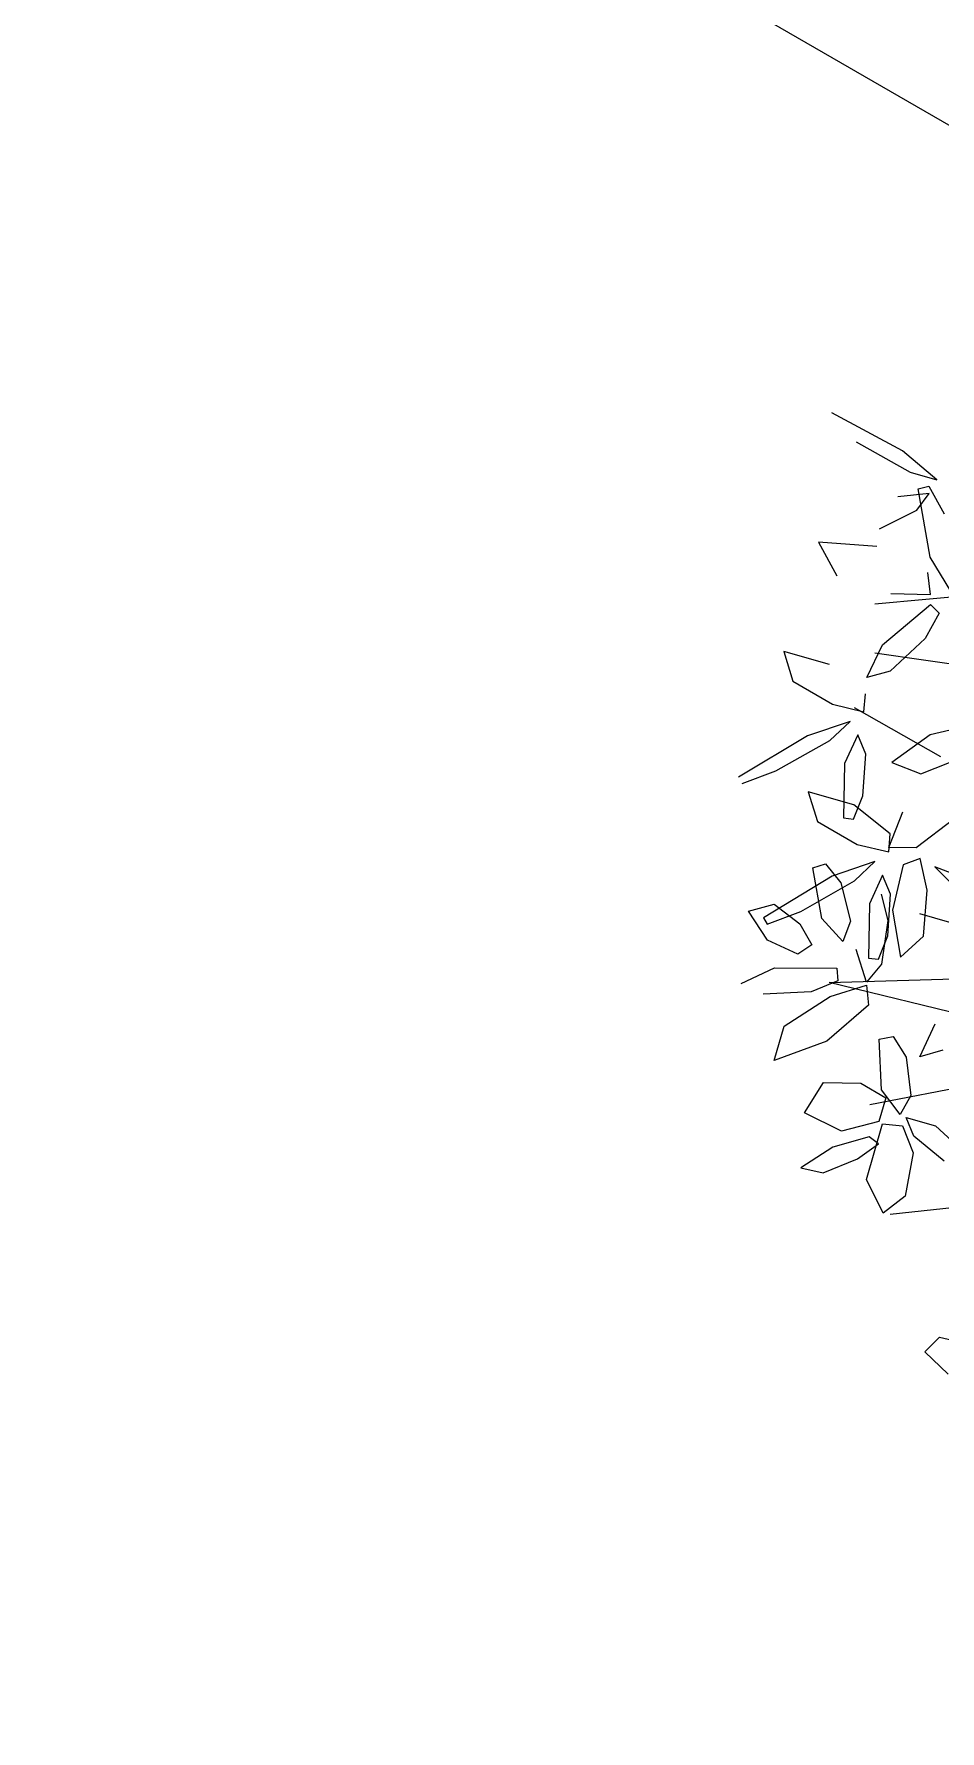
# Model space of a CAD drawing. Extents: x 8365 to 8547, y -347 to -272.
# Drawn here: x 8513.758 to 8514.588, y -302.98 to -301.425 of the extents above; entities that cross this region are included whole.
import ezdxf

# ---------------------------------------------------------------- set-up
doc = ezdxf.new("R2010")
doc.units = 0
doc.layers.get('0').update_dxf_attribs({"linetype": 'CONTINUOUS'})
doc.layers.add('1', color=7, linetype='CONTINUOUS')

msp = doc.modelspace()

# ---------------------------------------------------------------- linework, layer by layer
at = {"color": 60}
for p, q in [((8514.5538, -301.8067), (8514.489, -301.772)), ((8514.5114, -301.7984), (8514.5607, -301.8264)), ((8514.5853, -301.8333), (8514.5538, -301.8067)), ((8514.5607, -301.8264), (8514.5853, -301.8333)), ((8514.568, -301.8416), (8514.578, -301.839)), ((8514.578, -301.839), (8514.5919, -301.8646)), ((8514.5783, -301.8457), (8514.5495, -301.8488)), ((8514.567, -301.861), (8514.5783, -301.8457)), ((8514.579, -301.9042), (8514.568, -301.8416)), ((8514.5328, -301.8783), (8514.567, -301.861)), ((8514.5302, -301.8943), (8514.4767, -301.8904)), ((8514.4767, -301.8904), (8514.4936, -301.9212)), ((8514.5794, -301.9385), (8514.5769, -301.9182)), ((8514.5979, -301.9354), (8514.579, -301.9042)), ((8514.5355, -301.9844), (8514.5793, -301.9477)), ((8514.5429, -301.9376), (8514.5794, -301.9385)), ((8514.5793, -301.9477), (8514.5872, -301.9554)), ((8514.5872, -301.9554), (8514.5746, -301.9787)), ((8514.5746, -301.9787), (8514.5424, -302.0087)), ((8514.4867, -302.0026), (8514.445, -301.9905)), ((8514.445, -301.9905), (8514.4533, -302.0178)), ((8514.5212, -302.0146), (8514.5355, -301.9844)), ((8514.5424, -302.0087), (8514.5212, -302.0146)), ((8514.4533, -302.0178), (8514.4896, -302.039)), ((8514.4896, -302.039), (8514.5184, -302.0459)), ((8514.5184, -302.0459), (8514.5198, -302.0295)), ((8514.5057, -302.0547), (8514.4667, -302.068)), ((8514.4872, -302.0722), (8514.5057, -302.0547)), ((8514.6208, -302.0573), (8514.5792, -302.067)), ((8514.4667, -302.068), (8514.4036, -302.1057)), ((8514.4378, -302.1), (8514.4872, -302.0722)), ((8514.5127, -302.0671), (8514.5006, -302.0933)), ((8514.52, -302.0846), (8514.5127, -302.0671)), ((8514.5792, -302.067), (8514.5441, -302.0925)), ((8514.5173, -302.1228), (8514.52, -302.0846)), ((8514.5706, -302.1027), (8514.6098, -302.0871)), ((8514.4067, -302.1116), (8514.4378, -302.1)), ((8514.5006, -302.0933), (8514.4996, -302.1432)), ((8514.5441, -302.0925), (8514.5706, -302.1027)), ((8514.5091, -302.1311), (8514.4673, -302.1193)), ((8514.4673, -302.1193), (8514.4757, -302.1465)), ((8514.5087, -302.1442), (8514.5173, -302.1228)), ((8514.5424, -302.1578), (8514.5091, -302.1311)), ((8514.4757, -302.1465), (8514.5122, -302.1676)), ((8514.4996, -302.1432), (8514.5087, -302.1442)), ((8514.5413, -302.1704), (8514.5539, -302.1376)), ((8514.6008, -302.1444), (8514.5663, -302.1706)), ((8514.5411, -302.1743), (8514.5424, -302.1578)), ((8514.5122, -302.1676), (8514.5411, -302.1743)), ((8514.5663, -302.1706), (8514.5413, -302.1704)), ((8514.5699, -302.1805), (8514.5545, -302.1863)), ((8514.5763, -302.2094), (8514.5699, -302.1805)), ((8514.4894, -302.1966), (8514.4265, -302.2347)), ((8514.4715, -302.1889), (8514.4832, -302.1852)), ((8514.4798, -302.2353), (8514.4715, -302.1889)), ((8514.4832, -302.1852), (8514.4973, -302.2027)), ((8514.5284, -302.1831), (8514.4894, -302.1966)), ((8514.5099, -302.2008), (8514.5284, -302.1831)), ((8514.5355, -302.1955), (8514.5234, -302.2218)), ((8514.5428, -302.213), (8514.5355, -302.1955)), ((8514.5545, -302.1863), (8514.5447, -302.2278)), ((8514.6072, -302.1972), (8514.5834, -302.1881)), ((8514.5834, -302.1881), (8514.6123, -302.2174)), ((8514.4607, -302.2288), (8514.5099, -302.2008)), ((8514.4973, -302.2027), (8514.5061, -302.2378)), ((8514.5341, -302.2132), (8514.5402, -302.2373)), ((8514.5403, -302.2512), (8514.5428, -302.213)), ((8514.5729, -302.2514), (8514.5763, -302.2094)), ((8514.4125, -302.2287), (8514.436, -302.2222)), ((8514.4299, -302.2553), (8514.4125, -302.2287)), ((8514.4297, -302.2406), (8514.4607, -302.2288)), ((8514.436, -302.2222), (8514.4598, -302.2403)), ((8514.5234, -302.2218), (8514.5227, -302.2716)), ((8514.5447, -302.2278), (8514.552, -302.2707)), ((8514.4265, -302.2347), (8514.4297, -302.2406)), ((8514.4598, -302.2403), (8514.4707, -302.2594)), ((8514.4992, -302.2564), (8514.4798, -302.2353)), ((8514.5061, -302.2378), (8514.4992, -302.2564)), ((8514.5402, -302.2373), (8514.5345, -302.2773)), ((8514.6131, -302.2437), (8514.5695, -302.2311)), ((8514.4577, -302.2682), (8514.4299, -302.2553)), ((8514.4707, -302.2594), (8514.4577, -302.2682)), ((8514.5319, -302.2726), (8514.5403, -302.2512)), ((8514.552, -302.2707), (8514.5729, -302.2514)), ((8514.5207, -302.2937), (8514.5112, -302.2637)), ((8514.5227, -302.2716), (8514.5319, -302.2726)), ((8514.406, -302.295), (8514.4363, -302.2805)), ((8514.4363, -302.2805), (8514.4935, -302.281)), ((8514.4935, -302.281), (8514.4946, -302.2926)), ((8514.5345, -302.2773), (8514.5207, -302.2937)), ((8514.47, -302.3027), (8514.4261, -302.3048)), ((8514.4454, -302.3341), (8514.4874, -302.3069)), ((8514.4946, -302.2926), (8514.47, -302.3027)), ((8514.4874, -302.3069), (8514.5208, -302.2965)), ((8514.5208, -302.2965), (8514.5226, -302.3147)), ((8514.5226, -302.3147), (8514.4844, -302.3479)), ((8514.4361, -302.3654), (8514.4454, -302.3341)), ((8514.5697, -302.3622), (8514.5836, -302.3318)), ((8514.4844, -302.3479), (8514.4361, -302.3654)), ((8514.5324, -302.3459), (8514.5451, -302.3436)), ((8514.5344, -302.3923), (8514.5324, -302.3459)), ((8514.5451, -302.3436), (8514.5572, -302.3623)), ((8514.5572, -302.3623), (8514.5614, -302.3975)), ((8514.5908, -302.356), (8514.5697, -302.3622)), ((8514.4639, -302.4136), (8514.4815, -302.3856)), ((8514.4815, -302.3856), (8514.5157, -302.3864)), ((8514.5157, -302.3864), (8514.5384, -302.3997)), ((8514.5384, -302.3997), (8514.5321, -302.4215)), ((8514.5516, -302.4149), (8514.5344, -302.3923)), ((8514.5614, -302.3975), (8514.5516, -302.4149)), ((8514.4977, -302.4302), (8514.4639, -302.4136)), ((8514.5321, -302.4215), (8514.4977, -302.4302)), ((8514.5209, -302.4746), (8514.5354, -302.4235)), ((8514.5354, -302.4235), (8514.5537, -302.4254)), ((8514.5537, -302.4254), (8514.5635, -302.45)), ((8514.564, -302.435), (8514.5572, -302.4178)), ((8514.5572, -302.4178), (8514.5839, -302.4254)), ((8514.5839, -302.4254), (8514.6186, -302.4573)), ((8514.4899, -302.4448), (8514.4607, -302.4639)), ((8514.5231, -302.4356), (8514.4899, -302.4448)), ((8514.5126, -302.4556), (8514.5319, -302.442)), ((8514.5319, -302.442), (8514.5231, -302.4356)), ((8514.592, -302.4579), (8514.564, -302.435)), ((8514.4809, -302.4685), (8514.5126, -302.4556)), ((8514.5635, -302.45), (8514.5562, -302.4898)), ((8514.4607, -302.4639), (8514.4809, -302.4685)), ((8514.5361, -302.5053), (8514.5209, -302.4746)), ((8514.5562, -302.4898), (8514.5361, -302.5053))]:
    msp.add_line(p, q, dxfattribs=at)
at = {"color": 44}
for p, q in [((8514.7102, -301.9306), (8514.5284, -301.9473)), ((8515.0271, -302.0648), (8514.5284, -301.9921)), ((8514.589, -302.0872), (8514.5097, -302.0424)), ((8514.4864, -302.2941), (8514.9856, -302.2787)), ((8514.7381, -302.3556), (8514.4864, -302.2941)), ((8514.8733, -302.3388), (8514.5237, -302.406)), ((8514.8034, -302.4787), (8514.5424, -302.5066))]:
    msp.add_line(p, q, dxfattribs=at)
at = {"color": 62}
for p, q in [((8514.5742, -302.6324), (8514.5878, -302.6191)), ((8514.5956, -302.6531), (8514.5742, -302.6324)), ((8514.5878, -302.6191), (8514.6289, -302.6288))]:
    msp.add_line(p, q, dxfattribs=at)
at = {"layer": '1', "color": 1, "linetype": 'CONTINUOUS'}
msp.add_line((8513.3813, -300.8066), (8519.7991, -304.5119), dxfattribs=at)

doc.saveas('drawing.dxf')
